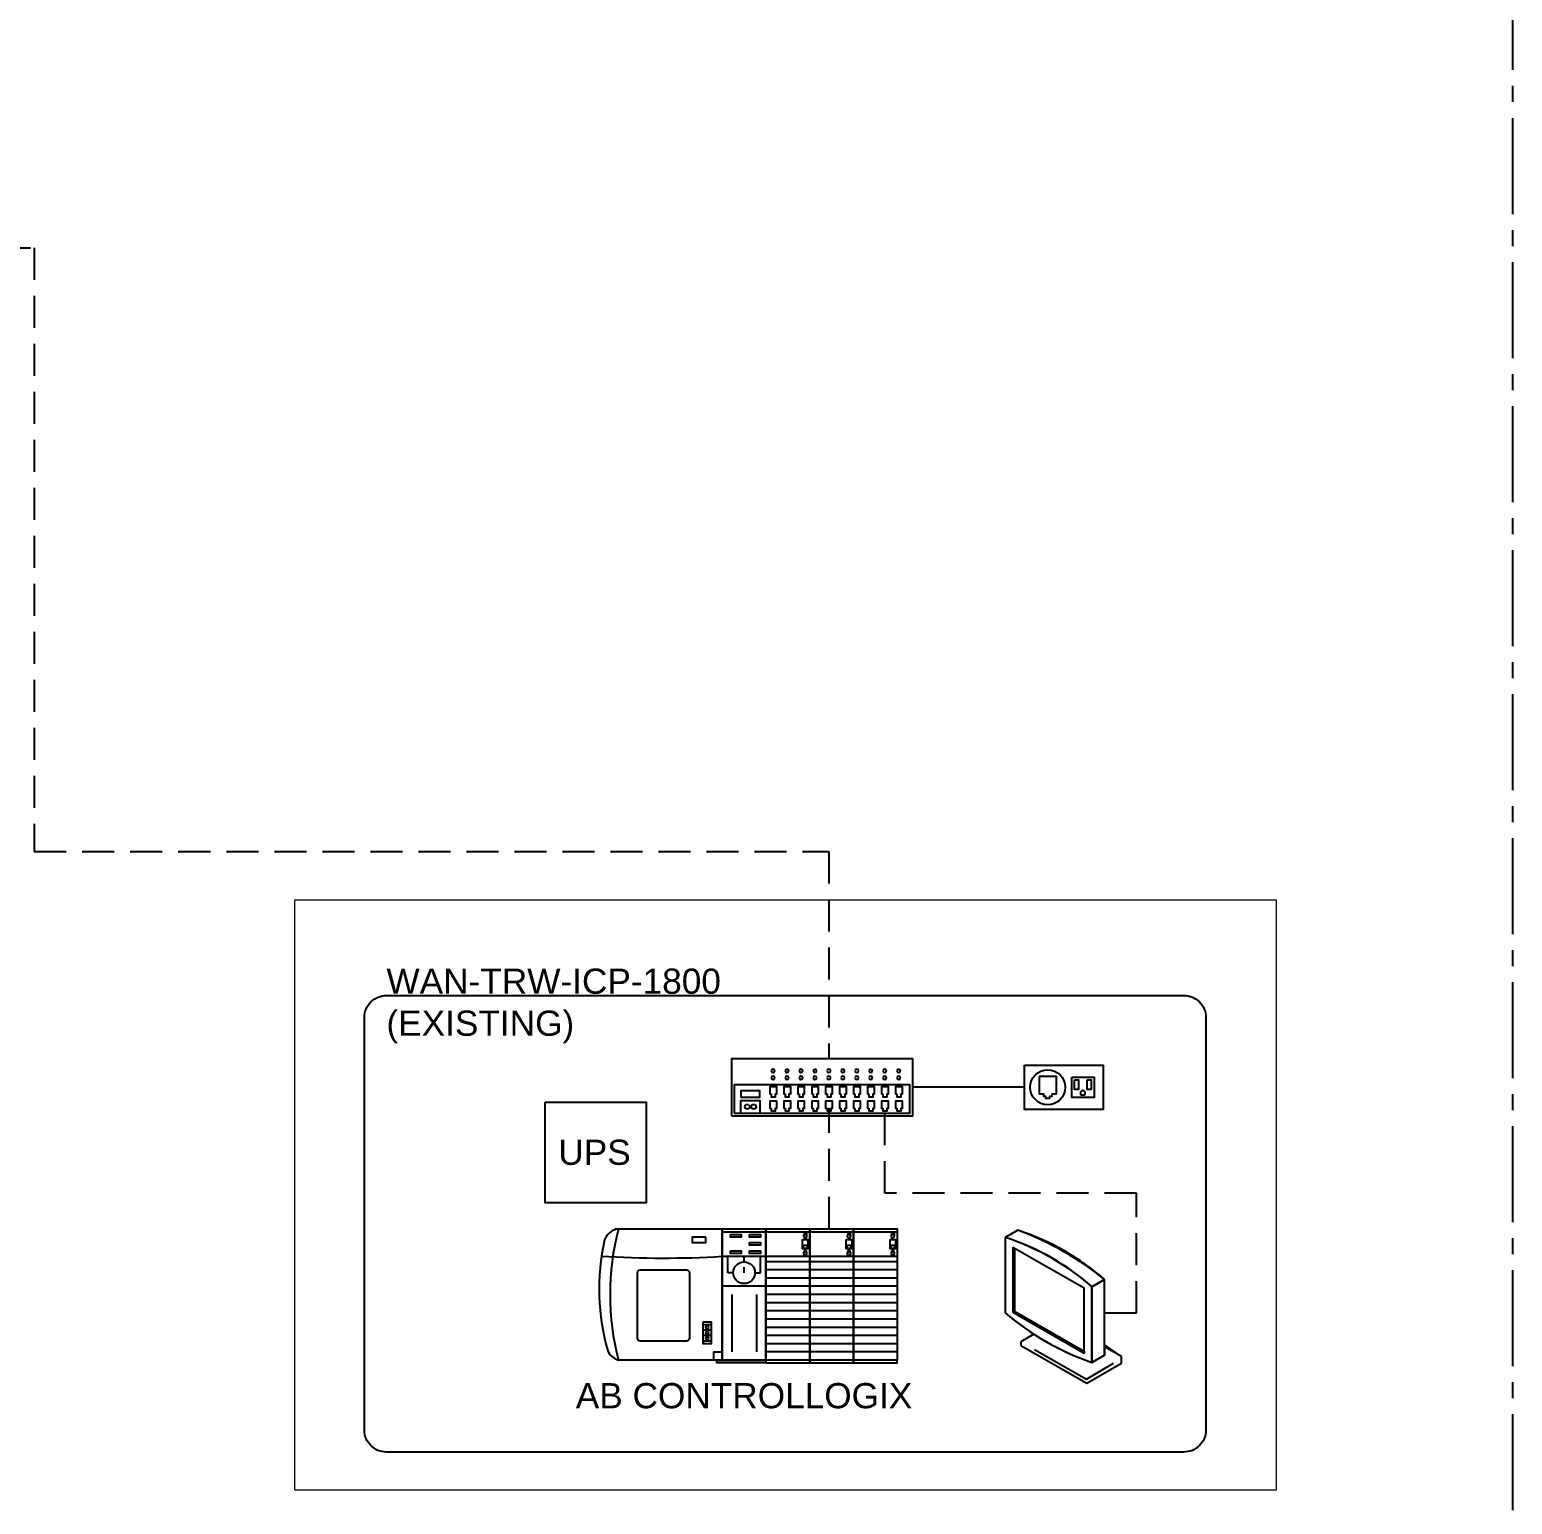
# Paper-space layout 'Sample Network Drawing - A1 Sheet' of a CAD drawing. Extents: x 49 to 806, y 22 to 564.
# Drawn here: x 536.9 to 684, y 265.9 to 412.1 of the extents above; entities that cross this region are included whole.
import ezdxf

# ---------------------------------------------------------------- set-up
doc = ezdxf.new("R2010")
doc.units = 0
doc.linetypes.add('CENTER2', pattern=[28.575, 19.05, -3.175, 3.175, -3.175])
doc.linetypes.add('HIDDEN2', pattern=[4.7625, 3.175, -1.5875])
for name, color, linetype, lineweight in [('G-ANNO-SYMB', 1, 'Continuous', 13), ('N-ANNO-TEXT-EXST', 252, 'Continuous', 18), ('N-EQPM-EXST', 252, 'Continuous', 25), ('N-MISC', 3, 'CENTER2', 25), ('N-SGNL-ELEC', 4, 'HIDDEN2', 25), ('N-SGNL-ELEC_EXST', 252, 'HIDDEN2', 25)]:
    doc.layers.add(name, color=color, linetype=linetype, lineweight=lineweight)
doc.styles.add('_CGS_2-5_NOTES', font='arial.ttf', dxfattribs={"height": 2.5})

psp = doc.layouts.new('Sample Network Drawing - A1 Sheet')

# ---------------------------------------------------------------- linework, layer by layer
at = {"layer": 'G-ANNO-SYMB', "ltscale": 10}
psp.add_lwpolyline([(563.19, 325.81), (660.53, 325.81), (660.53, 267.26), (563.19, 267.26)], close=True, dxfattribs=at)
at = {"layer": 'N-EQPM-EXST'}
for p, q in [((635.59, 307.22), (624.5, 307.22)), ((641.17, 306.44), (641.17, 306.82)), ((641.57, 306.44), (641.17, 306.44)), ((641.57, 306.82), (641.57, 306.44)), ((605.6, 292.9), (609.93, 292.9)), ((609.93, 292.9), (614.27, 292.9)), ((614.27, 292.9), (618.61, 292.9)), ((618.61, 292.9), (622.95, 292.9)), ((613.72, 292.66), (613.75, 292.65)), ((613.95, 292.58), (613.95, 292.59)), ((618.06, 292.66), (618.09, 292.65)), ((618.29, 292.58), (618.29, 292.59)), ((622.4, 292.66), (622.43, 292.65)), ((622.63, 292.58), (622.63, 292.59)), ((605.6, 290.46), (609.93, 290.46)), ((606.14, 288.83), (606.14, 290.46)), ((607.76, 289.92), (607.76, 290.46)), ((609.39, 288.83), (609.39, 290.46)), ((609.93, 290.46), (614.27, 290.46)), ((614.27, 289.92), (609.93, 289.92)), ((614.27, 290.46), (618.61, 290.46)), ((618.61, 289.92), (614.27, 289.92)), ((618.61, 290.46), (622.95, 290.46)), ((622.95, 289.92), (618.61, 289.92)), ((606.68, 288.83), (606.14, 288.83)), ((607.76, 288.83), (607.76, 289.38)), ((608.85, 288.83), (609.39, 288.83)), ((614.27, 289.11), (609.93, 289.11)), ((614.27, 288.29), (609.93, 288.29)), ((618.61, 289.11), (614.27, 289.11)), ((618.61, 288.29), (614.27, 288.29)), ((622.95, 289.11), (618.61, 289.11)), ((622.95, 288.29), (618.61, 288.29)), ((609.93, 287.48), (605.6, 287.48)), ((614.27, 287.48), (609.93, 287.48)), ((618.61, 287.48), (614.27, 287.48)), ((622.95, 287.48), (618.61, 287.48)), ((606.54, 286.66), (606.54, 280.97)), ((608.99, 286.66), (608.99, 280.97)), ((614.27, 286.66), (609.93, 286.66)), ((614.27, 285.85), (609.93, 285.85)), ((618.61, 286.66), (614.27, 286.66)), ((618.61, 285.85), (614.27, 285.85)), ((622.95, 286.66), (618.61, 286.66)), ((622.95, 285.85), (618.61, 285.85)), ((614.27, 285.04), (609.93, 285.04)), ((614.27, 284.22), (609.93, 284.22)), ((618.61, 285.04), (614.27, 285.04)), ((618.61, 284.22), (614.27, 284.22)), ((622.95, 285.04), (618.61, 285.04)), ((622.95, 284.22), (618.61, 284.22)), ((603.7, 283.68), (604.51, 283.68)), ((604.51, 283.14), (603.7, 283.14)), ((604.51, 282.6), (603.7, 282.6)), ((614.27, 283.41), (609.93, 283.41)), ((614.27, 282.6), (609.93, 282.6)), ((618.61, 283.41), (614.27, 283.41)), ((618.61, 282.6), (614.27, 282.6)), ((622.95, 283.41), (618.61, 283.41)), ((622.95, 282.6), (618.61, 282.6)), ((604.51, 282.05), (603.7, 282.05)), ((614.27, 281.78), (609.93, 281.78)), ((614.27, 280.97), (609.93, 280.97)), ((618.61, 281.78), (614.27, 281.78)), ((618.61, 280.97), (614.27, 280.97)), ((622.95, 281.78), (618.61, 281.78)), ((622.95, 280.97), (618.61, 280.97)), ((609.93, 280.16), (605.6, 280.16)), ((614.27, 280.16), (609.93, 280.16)), ((618.61, 280.16), (614.27, 280.16)), ((622.95, 280.16), (618.61, 280.16))]:
    psp.add_line(p, q, dxfattribs=at)
at = {"layer": 'N-EQPM-EXST', "linetype": 'Continuous'}
for p, q in [((634.93, 293.04), (633.67, 292.33)), ((634.93, 293.04), (633.67, 292.33)), ((633.67, 292.33), (633.67, 284.85)), ((633.67, 292.33), (633.67, 284.85)), ((642.27, 287.43), (643.53, 288.14)), ((642.27, 279.92), (642.27, 287.43)), ((643.53, 281.48), (643.53, 288.14)), ((636.51, 282.73), (635.2, 281.97)), ((636.51, 282.73), (635.2, 281.97)), ((635.2, 281.97), (635.2, 281.61)), ((635.2, 281.97), (635.2, 281.61)), ((635.2, 281.61), (641.75, 277.88)), ((635.2, 281.61), (641.75, 277.88)), ((645.19, 280.53), (643.53, 281.67)), ((643.53, 281.67), (643.53, 280.64)), ((645.19, 280.53), (643.53, 281.48)), ((641.75, 277.88), (645.19, 279.85)), ((641.75, 277.88), (645.19, 279.85)), ((643.53, 280.64), (642.27, 279.92)), ((645.19, 279.85), (645.19, 280.53)), ((645.19, 279.85), (645.19, 280.53))]:
    psp.add_line(p, q, dxfattribs=at)
at = {"layer": 'N-EQPM-EXST'}
for points in [[(572.29, 316.33), (651.39, 316.33, -0.414214), (653.58, 314.15), (653.58, 273.23, -0.414214), (651.39, 271.04), (572.29, 271.04, -0.414214), (570.1, 273.23), (570.1, 314.15, -0.414214)], [(597.46, 289.11), (602.07, 289.11, -0.414214), (602.34, 288.83), (602.34, 282.33, -0.414214), (602.07, 282.05), (597.46, 282.05, -0.414214), (597.19, 282.33), (597.19, 288.83, -0.414214)]]:
    psp.add_lwpolyline(points, format="xyb", close=True, dxfattribs=at)
at = {"layer": 'N-EQPM-EXST', "linetype": 'Continuous'}
for points in [[(606.5, 304.38), (624.5, 304.38), (624.5, 310.06), (606.5, 310.06)], [(606.79, 304.66), (624.22, 304.66), (624.22, 307.47), (606.79, 307.47)], [(637.02, 308.3), (637.02, 306.57), (637.45, 306.57), (637.45, 306.35), (637.67, 306.35), (637.67, 306.14), (638.1, 306.14), (638.1, 306.35), (638.31, 306.35), (638.31, 306.57), (638.75, 306.57), (638.75, 308.3)], [(607.45, 306.24), (609.34, 306.24), (609.34, 306.87), (607.45, 306.87)], [(610.45, 306.57), (610.45, 306.29), (610.87, 306.29), (610.87, 306.57), (611, 306.57), (611, 307.26), (610.31, 307.26), (610.31, 306.57)], [(611.84, 306.57), (611.84, 306.29), (612.25, 306.29), (612.25, 306.57), (612.39, 306.57), (612.39, 307.26), (611.7, 307.26), (611.7, 306.57)], [(613.22, 306.57), (613.22, 306.29), (613.64, 306.29), (613.64, 306.57), (613.77, 306.57), (613.77, 307.26), (613.08, 307.26), (613.08, 306.57)], [(614.6, 306.57), (614.6, 306.29), (615.02, 306.29), (615.02, 306.57), (615.16, 306.57), (615.16, 307.26), (614.47, 307.26), (614.47, 306.57)], [(615.99, 306.57), (615.99, 306.29), (616.4, 306.29), (616.4, 306.57), (616.54, 306.57), (616.54, 307.26), (615.85, 307.26), (615.85, 306.57)], [(617.37, 306.57), (617.37, 306.29), (617.79, 306.29), (617.79, 306.57), (617.93, 306.57), (617.93, 307.26), (617.24, 307.26), (617.24, 306.57)], [(618.76, 306.57), (618.76, 306.29), (619.17, 306.29), (619.17, 306.57), (619.31, 306.57), (619.31, 307.26), (618.62, 307.26), (618.62, 306.57)], [(620.14, 306.57), (620.14, 306.29), (620.56, 306.29), (620.56, 306.57), (620.7, 306.57), (620.7, 307.26), (620, 307.26), (620, 306.57)], [(621.53, 306.57), (621.53, 306.29), (621.94, 306.29), (621.94, 306.57), (622.08, 306.57), (622.08, 307.26), (621.39, 307.26), (621.39, 306.57)], [(622.91, 306.57), (622.91, 306.29), (623.33, 306.29), (623.33, 306.57), (623.47, 306.57), (623.47, 307.26), (622.77, 307.26), (622.77, 306.57)], [(610.45, 305.16), (610.45, 304.88), (610.87, 304.88), (610.87, 305.16), (611, 305.16), (611, 305.85), (610.31, 305.85), (610.31, 305.16)], [(611.84, 305.16), (611.84, 304.88), (612.25, 304.88), (612.25, 305.16), (612.39, 305.16), (612.39, 305.85), (611.7, 305.85), (611.7, 305.16)], [(613.22, 305.16), (613.22, 304.88), (613.64, 304.88), (613.64, 305.16), (613.77, 305.16), (613.77, 305.85), (613.08, 305.85), (613.08, 305.16)], [(614.6, 305.16), (614.6, 304.88), (615.02, 304.88), (615.02, 305.16), (615.16, 305.16), (615.16, 305.85), (614.47, 305.85), (614.47, 305.16)], [(615.99, 305.16), (615.99, 304.88), (616.4, 304.88), (616.4, 305.16), (616.54, 305.16), (616.54, 305.85), (615.85, 305.85), (615.85, 305.16)], [(617.37, 305.16), (617.37, 304.88), (617.79, 304.88), (617.79, 305.16), (617.93, 305.16), (617.93, 305.85), (617.24, 305.85), (617.24, 305.16)], [(618.76, 305.16), (618.76, 304.88), (619.17, 304.88), (619.17, 305.16), (619.31, 305.16), (619.31, 305.85), (618.62, 305.85), (618.62, 305.16)], [(620.14, 305.16), (620.14, 304.88), (620.56, 304.88), (620.56, 305.16), (620.7, 305.16), (620.7, 305.85), (620, 305.85), (620, 305.16)], [(621.53, 305.16), (621.53, 304.88), (621.94, 304.88), (621.94, 305.16), (622.08, 305.16), (622.08, 305.85), (621.39, 305.85), (621.39, 305.16)], [(622.91, 305.16), (622.91, 304.88), (623.33, 304.88), (623.33, 305.16), (623.47, 305.16), (623.47, 305.85), (622.77, 305.85), (622.77, 305.16)], [(634.59, 285), (641.5, 281.06), (641.5, 280.85), (641.5, 287.31), (634.43, 291.33), (634.59, 291.25)], [(642.27, 279.92), (643.53, 280.64), (643.53, 288.14), (642.27, 287.43)]]:
    psp.add_lwpolyline(points, close=True, dxfattribs=at)
for points in [[(610.46, 308.85, 1), (610.81, 308.85, 1)], [(611.85, 308.85, 1), (612.19, 308.85, 1)], [(613.23, 308.85, 1), (613.58, 308.85, 1)], [(614.62, 308.85, 1), (614.96, 308.85, 1)], [(616, 308.85, 1), (616.35, 308.85, 1)], [(617.39, 308.85, 1), (617.73, 308.85, 1)], [(618.77, 308.85, 1), (619.12, 308.85, 1)], [(620.16, 308.85, 1), (620.5, 308.85, 1)], [(621.54, 308.85, 1), (621.89, 308.85, 1)], [(622.93, 308.85, 1), (623.27, 308.85, 1)], [(636.15, 307.22, -1), (639.61, 307.22, -1)], [(610.46, 308.16, 1), (610.81, 308.16, 1)], [(611.85, 308.16, 1), (612.19, 308.16, 1)], [(613.23, 308.16, 1), (613.58, 308.16, 1)], [(614.62, 308.16, 1), (614.96, 308.16, 1)], [(616, 308.16, 1), (616.35, 308.16, 1)], [(617.39, 308.16, 1), (617.73, 308.16, 1)], [(618.77, 308.16, 1), (619.12, 308.16, 1)], [(620.16, 308.16, 1), (620.5, 308.16, 1)], [(621.54, 308.16, 1), (621.89, 308.16, 1)], [(622.93, 308.16, 1), (623.27, 308.16, 1)], [(607.85, 305.29, -1), (608.32, 305.29, -1)], [(608.48, 305.29, -1), (608.95, 305.29, -1)]]:
    psp.add_lwpolyline(points, format="xyb", close=True, dxfattribs=at)
at = {"layer": 'N-EQPM-EXST'}
for points in [[(635.59, 309.41), (643.39, 309.41), (643.39, 305.03), (635.59, 305.03)], [(640.26, 308.22), (642.48, 308.22), (642.48, 306.22), (640.26, 306.22)], [(640.55, 307.96), (640.93, 307.96), (640.93, 307.02), (640.55, 307.02)], [(641.81, 307.96), (642.19, 307.96), (642.19, 307.02), (641.81, 307.02)], [(588.05, 305.75), (598.05, 305.75), (598.05, 295.75), (588.05, 295.75)], [(609.93, 280.16), (605.6, 280.16), (605.6, 293.17), (609.93, 293.17)], [(614.27, 280.16), (609.93, 280.16), (609.93, 293.17), (614.27, 293.17)], [(618.61, 280.16), (614.27, 280.16), (614.27, 293.17), (618.61, 293.17)], [(622.95, 280.16), (618.61, 280.16), (618.61, 293.17), (622.95, 293.17)], [(603.97, 292.36), (602.61, 292.36), (602.61, 291.82), (603.97, 291.82)], [(606.41, 292.63), (607.49, 292.63), (607.49, 292.36), (606.41, 292.36)], [(608.31, 292.63), (609.39, 292.63), (609.39, 292.36), (608.31, 292.36)], [(608.31, 291.82), (609.39, 291.82), (609.39, 291.55), (608.31, 291.55)], [(613.56, 292.14), (614.1, 292.14), (614.1, 291.19), (613.56, 291.19)], [(613.63, 291.26), (614.04, 291.26), (614.04, 291.53), (613.63, 291.53)], [(617.9, 292.14), (618.44, 292.14), (618.44, 291.19), (617.9, 291.19)], [(617.97, 291.26), (618.38, 291.26), (618.38, 291.53), (617.97, 291.53)], [(622.24, 292.14), (622.78, 292.14), (622.78, 291.19), (622.24, 291.19)], [(622.31, 291.26), (622.71, 291.26), (622.71, 291.53), (622.31, 291.53)], [(606.41, 291), (607.49, 291), (607.49, 290.73), (606.41, 290.73)], [(608.31, 291), (609.39, 291), (609.39, 290.73), (608.31, 290.73)], [(603.7, 283.95), (604.51, 283.95), (604.51, 281.78), (603.7, 281.78)], [(605.6, 280.16), (604.78, 280.16), (604.78, 280.97), (605.6, 280.97)], [(605.05, 280.16), (609.93, 280.16), (609.93, 279.88), (605.05, 279.88)], [(609.93, 279.88), (614.27, 279.88), (614.27, 280.16), (609.93, 280.16)], [(614.27, 279.88), (618.61, 279.88), (618.61, 280.16), (614.27, 280.16)], [(618.61, 279.88), (622.95, 279.88), (622.95, 280.16), (618.61, 280.16)]]:
    psp.add_lwpolyline(points, close=True, dxfattribs=at)
at = {"layer": 'N-EQPM-EXST', "linetype": 'Continuous'}
for points in [[(607.45, 304.66), (607.45, 305.92), (609.34, 305.92), (609.34, 304.66)], [(634.43, 291.33), (634.43, 284.9), (641.5, 280.85)], [(636.58, 281.21), (641.72, 278.27), (644.42, 279.85)]]:
    psp.add_lwpolyline(points, dxfattribs=at)
at = {"layer": 'N-EQPM-EXST'}
for points in [[(595.09, 293.17), (605.6, 293.17), (605.6, 280.16), (595.29, 280.16)], [(613.95, 292.58), (613.7, 292.58)], [(618.29, 292.58), (618.04, 292.58)], [(622.63, 292.58), (622.38, 292.58)], [(613.94, 290.85), (613.73, 290.85)], [(618.28, 290.85), (618.07, 290.85)], [(622.62, 290.85), (622.4, 290.85)]]:
    psp.add_lwpolyline(points, dxfattribs=at)
for points in [[(613.7, 292.58), (613.69, 292.58, 0.414214), (613.66, 292.55), (613.66, 292.44)], [(614, 292.44), (614, 292.55, 0.417757), (613.98, 292.58), (613.98, 292.58)], [(618.04, 292.58), (618.03, 292.58, 0.414214), (618, 292.55), (618, 292.44)], [(618.34, 292.44), (618.34, 292.55, 0.417757), (618.32, 292.58), (618.32, 292.58)], [(622.38, 292.58), (622.37, 292.58, 0.414214), (622.34, 292.55), (622.34, 292.44)], [(622.68, 292.44), (622.68, 292.55, 0.417757), (622.66, 292.58), (622.66, 292.58)], [(613.7, 290.85), (613.69, 290.85, 0.414214), (613.66, 290.82), (613.66, 290.71)], [(614, 290.71), (614, 290.82, 0.414214), (613.98, 290.85), (613.97, 290.85)], [(618.04, 290.85), (618.03, 290.85, 0.414214), (618, 290.82), (618, 290.71)], [(618.34, 290.71), (618.34, 290.82, 0.414214), (618.31, 290.85), (618.31, 290.85)], [(622.38, 290.85), (622.37, 290.85, 0.414214), (622.34, 290.82), (622.34, 290.71)], [(622.68, 290.71), (622.68, 290.82, 0.414214), (622.65, 290.85), (622.65, 290.85)]]:
    psp.add_lwpolyline(points, format="xyb", dxfattribs=at)
for centre, radius in [((607.76, 288.83), 1.08), ((604.1, 283.41), 0.136), ((604.1, 282.87), 0.136), ((604.1, 282.33), 0.136)]:
    psp.add_circle(centre, radius, dxfattribs=at)
for centre, radius, start, end in [((641.37, 306.62), 0.283, 44.5685, 135.4315), ((595.73, 291.29), 1.99, 108.7788, 156.2175), ((620.5, 286.66), 26.03, 165.5218, 194.4782), ((616.23, 287.25), 22.84, 167.7563, 195.9646), ((613.83, 292.44), 0.169, 180, 0), ((618.17, 292.44), 0.169, 180, 0), ((622.51, 292.44), 0.169, 180, 0), ((599.78, 385.06), 94.78, 266.2623, 273.5153), ((613.83, 290.71), 0.169, 180, 0), ((618.17, 290.71), 0.169, 180, 0), ((622.51, 290.71), 0.169, 180, 0), ((595.91, 281.96), 1.91, 211.3592, 251.1)]:
    psp.add_arc(centre, radius, start, end, dxfattribs=at)
for centre, major_axis, ratio in [((613.85, 292.62), (-0.064, -0.193), 0.666667), ((613.85, 292.62), (-0.055, -0.165), 0.610413), ((618.19, 292.62), (-0.064, -0.193), 0.666667), ((618.19, 292.62), (-0.055, -0.165), 0.610413), ((622.53, 292.62), (-0.064, -0.193), 0.666667), ((622.53, 292.62), (-0.055, -0.165), 0.610413), ((613.83, 290.85), (0, -0.203), 0.666667), ((613.83, 290.85), (0, -0.174), 0.610413), ((618.17, 290.85), (0, -0.203), 0.666667), ((618.17, 290.85), (0, -0.174), 0.610413), ((622.51, 290.85), (0, -0.203), 0.666667), ((622.51, 290.85), (0, -0.174), 0.610413)]:
    psp.add_ellipse(centre, major_axis=major_axis, ratio=ratio, start_param=1.570796, end_param=4.712389, dxfattribs=at)
at = {"layer": 'N-EQPM-EXST', "linetype": 'Continuous'}
for centre, major_axis, ratio, start_param, end_param in [((626.7, 275.03), (23.29, -1.5), 0.831698, 0.818309, 1.263956), ((623.87, 271.51), (28.32, -1.82), 0.831697, 0.858287, 1.223779), ((625.95, 274.96), (22.38, -1.41), 0.831693, 0.807339, 1.271663), ((625.17, 273.99), (23.76, -1.5), 0.831693, 0.821082, 1.25792), ((651.69, 299.36), (25.35, -1.76), 0.831713, -2.302627, -1.893342), ((656.87, 304.23), (33.29, -2.86), 0.831774, -2.268488, -2.155851), ((650.98, 298.2), (23.75, -1.24), 0.831664, -2.181921, -1.902574)]:
    psp.add_ellipse(centre, major_axis=major_axis, ratio=ratio, start_param=start_param, end_param=end_param, dxfattribs=at)
at = {"layer": 'N-MISC', "ltscale": 0.5}
psp.add_lwpolyline([(222.19, 517.68), (683.97, 517.68), (683.97, 84.68), (222.19, 84.68)], close=True, dxfattribs=at)
at = {"layer": 'N-SGNL-ELEC'}
for p, q in [((333.79, 390.5), (537.36, 390.5)), ((537.36, 390.5), (537.36, 330.61)), ((537.36, 330.61), (616.18, 330.61)), ((616.18, 330.61), (616.18, 310.06))]:
    psp.add_line(p, q, dxfattribs=at)
at = {"layer": 'N-SGNL-ELEC_EXST'}
for p, q in [((616.2, 293.17), (616.2, 305.16)), ((621.74, 296.71), (621.74, 305.16)), ((646.69, 296.71), (621.74, 296.71)), ((646.69, 284.81), (646.69, 296.71)), ((646.69, 284.81), (643.53, 284.81))]:
    psp.add_line(p, q, dxfattribs=at)

# ---------------------------------------------------------------- texts
at = {"layer": 'N-ANNO-TEXT-EXST', "char_height": 2.5, "style": '_CGS_2-5_NOTES'}
for s, insert, width, attachment_point in [('WAN-TRW-ICP-1800\\P(EXISTING)', (572.29, 311.58), 37.6431, 7), ('UPS', (592.93, 302.03), 46.7658, 2), ('AB CONTROLLOGIX', (607.76, 277.88), 46.7658, 2)]:
    psp.add_mtext(s, dxfattribs=dict(at, insert=insert, width=width, attachment_point=attachment_point))

doc.saveas('drawing.dxf')
